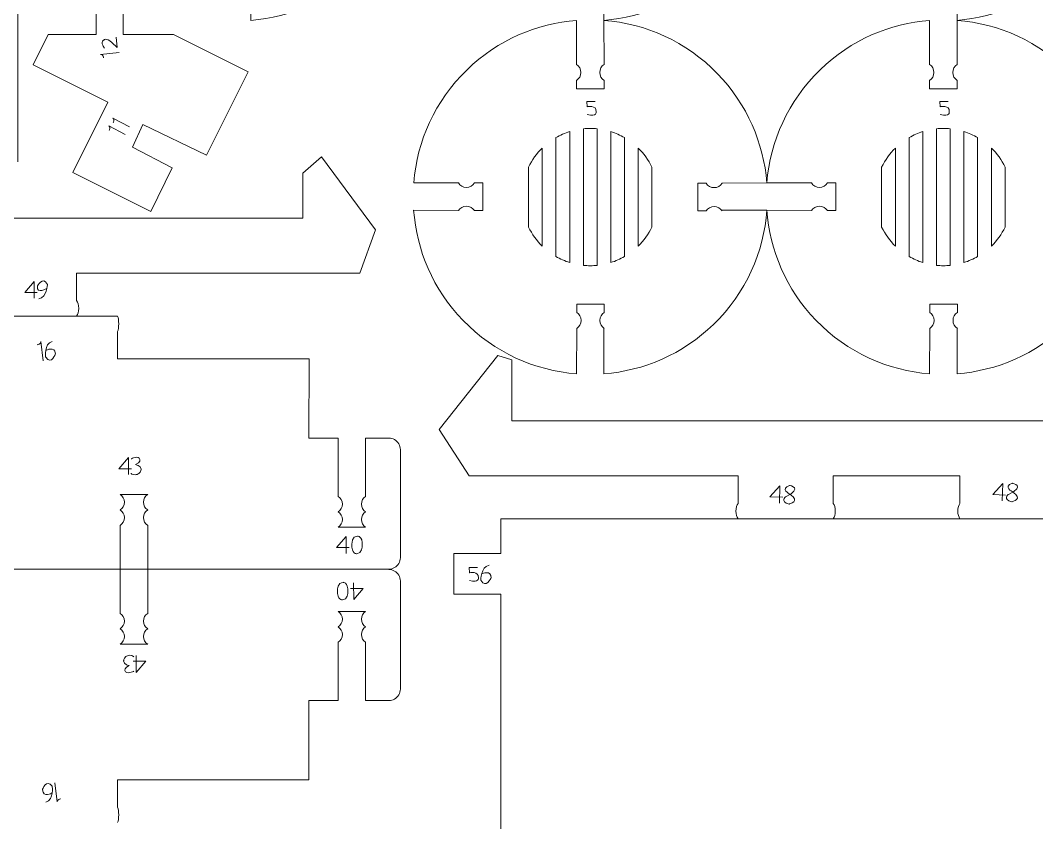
# Model space of a CAD drawing. Header units: centimetres. Extents: x -25 to 25, y -32.5 to 32.5.
# Drawn here: x -5.34 to 5.99, y -1.34 to 7.6 of the extents above; entities that cross this region are included whole.
import ezdxf

# ---------------------------------------------------------------- set-up
doc = ezdxf.new("R2010")
doc.units = ezdxf.units.CM
doc.header["$MEASUREMENT"] = 0
doc.layers.add('Capa 1', color=7, linetype='Continuous')

msp = doc.modelspace()

# ---------------------------------------------------------------- linework, layer by layer
at = {"layer": 'Capa 1', "color": 250, "lineweight": 9}
for points, knots in [([(-2.77207, 8.1127), (-2.77207, 8.1127), (-2.77179, 7.60411), (-2.77179, 7.60411), (-2.77179, 7.60411), (-2.32871, 7.63827), (-1.89451, 7.82133), (-1.55036, 8.15467), (-1.55036, 8.15467), (-1.18811, 8.50552), (-0.98918, 8.96141), (-0.95479, 9.42766), (-0.95479, 9.42766), (-0.95479, 9.42766), (-1.45344, 9.42794), (-1.45344, 9.42794)], [0, 0, 0, 0, 0.2, 0.2, 0.2, 0.2, 0.4, 0.4, 0.4, 0.4, 0.6, 0.6, 0.6, 0.6, 1, 1, 1, 1]), ([(1.16585, 8.1127), (1.16585, 8.1127), (1.16614, 7.60411), (1.16614, 7.60411), (1.16614, 7.60411), (1.60922, 7.63827), (2.04341, 7.82133), (2.38757, 8.15467), (2.38757, 8.15467), (2.74981, 8.50552), (2.94874, 8.96141), (2.98314, 9.42766), (2.98314, 9.42766), (2.98314, 9.42766), (2.48449, 9.42794), (2.48449, 9.42794)], [0, 0, 0, 0, 0.2, 0.2, 0.2, 0.2, 0.4, 0.4, 0.4, 0.4, 0.6, 0.6, 0.6, 0.6, 1, 1, 1, 1]), ([(5.10378, 8.1127), (5.10378, 8.1127), (5.10406, 7.60411), (5.10406, 7.60411), (5.10406, 7.60411), (5.54714, 7.63827), (5.98133, 7.82133), (6.32549, 8.15467), (6.32549, 8.15467), (6.68774, 8.50552), (6.88667, 8.96141), (6.92106, 9.42766), (6.92106, 9.42766), (6.92106, 9.42766), (6.42241, 9.42794), (6.42241, 9.42794)], [0, 0, 0, 0, 0.2, 0.2, 0.2, 0.2, 0.4, 0.4, 0.4, 0.4, 0.6, 0.6, 0.6, 0.6, 1, 1, 1, 1]), ([(-5.37146, 6.02849), (-5.37146, 6.02849), (-5.37146, 9.09841), (-5.37146, 9.09841), (-5.37146, 9.09841), (-5.31207, 9.09841), (-5.15855, 9.09841), (-5.06546, 9.09841)], [0, 0, 0, 0, 0.33333333, 0.33333333, 0.33333333, 0.33333333, 1, 1, 1, 1]), ([(-4.49654, 7.71181), (-4.49654, 7.71181), (-4.49654, 7.44599), (-4.49654, 7.44599), (-4.49654, 7.44599), (-4.49654, 7.44599), (-5.03438, 7.44568), (-5.03438, 7.44568), (-5.03438, 7.44568), (-5.03438, 7.44568), (-5.20207, 7.11), (-5.20207, 7.11), (-5.20207, 7.11), (-5.20207, 7.11), (-4.36847, 6.69358), (-4.36847, 6.69358), (-4.36847, 6.69358), (-4.36847, 6.69358), (-4.75974, 5.91033), (-4.75974, 5.91033), (-4.75974, 5.91033), (-4.75974, 5.91033), (-3.88955, 5.47563), (-3.88955, 5.47563), (-3.88955, 5.47563), (-3.88955, 5.47563), (-3.65027, 5.95916), (-3.65027, 5.95916), (-3.65027, 5.95916), (-3.65027, 5.95916), (-4.09358, 6.19046), (-4.09358, 6.19046)], [0, 0, 0, 0, 0.11111111, 0.11111111, 0.11111111, 0.11111111, 0.22222222, 0.22222222, 0.22222222, 0.22222222, 0.33333333, 0.33333333, 0.33333333, 0.33333333, 0.44444444, 0.44444444, 0.44444444, 0.44444444, 0.55555556, 0.55555556, 0.55555556, 0.55555556, 0.66666667, 0.66666667, 0.66666667, 0.66666667, 0.77777778, 0.77777778, 0.77777778, 0.77777778, 1, 1, 1, 1]), ([(-3.97582, 6.44337), (-3.97582, 6.44337), (-3.26635, 6.10098), (-3.26635, 6.10098), (-3.26635, 6.10098), (-3.26635, 6.10098), (-2.80238, 7.02976), (-2.80238, 7.02976), (-2.80238, 7.02976), (-2.80238, 7.02976), (-3.63598, 7.44618), (-3.63598, 7.44618), (-3.63598, 7.44618), (-3.63598, 7.44618), (-4.19654, 7.44599), (-4.19654, 7.44599), (-4.19654, 7.44599), (-4.19654, 7.44599), (-4.19654, 7.71181), (-4.19654, 7.71181)], [0, 0, 0, 0, 0.16666667, 0.16666667, 0.16666667, 0.16666667, 0.33333333, 0.33333333, 0.33333333, 0.33333333, 0.5, 0.5, 0.5, 0.5, 0.66666667, 0.66666667, 0.66666667, 0.66666667, 1, 1, 1, 1]), ([(0.85959, 7.11202), (0.85959, 7.11202), (0.86014, 7.60421), (0.86014, 7.60421), (0.86014, 7.60421), (0.41709, 7.57006), (-0.01709, 7.38698), (-0.36123, 7.05366), (-0.36123, 7.05366), (-0.71984, 6.70632), (-0.91843, 6.25604), (-0.95571, 5.79467), (-0.95571, 5.79467), (-0.95571, 5.79467), (-0.45733, 5.79161), (-0.45733, 5.79161)], [0, 0, 0, 0, 0.2, 0.2, 0.2, 0.2, 0.4, 0.4, 0.4, 0.4, 0.6, 0.6, 0.6, 0.6, 1, 1, 1, 1]), ([(2.4837, 5.78834), (2.4837, 5.78834), (2.98221, 5.79467), (2.98221, 5.79467), (2.98221, 5.79467), (2.94668, 6.2353), (2.76376, 6.66674), (2.43219, 7.00907), (2.43219, 7.00907), (2.08307, 7.36951), (1.62997, 7.56825), (1.16614, 7.60411), (1.16614, 7.60411), (1.16614, 7.60411), (1.16696, 7.11202), (1.16696, 7.11202)], [0, 0, 0, 0, 0.2, 0.2, 0.2, 0.2, 0.4, 0.4, 0.4, 0.4, 0.6, 0.6, 0.6, 0.6, 1, 1, 1, 1]), ([(4.79751, 7.11202), (4.79751, 7.11202), (4.79806, 7.60422), (4.79806, 7.60422), (4.79806, 7.60422), (4.35501, 7.57007), (3.92083, 7.38699), (3.57669, 7.05367), (3.57669, 7.05367), (3.21808, 6.70633), (3.01949, 6.25604), (2.98221, 5.79467), (2.98221, 5.79467), (2.98221, 5.79467), (3.48059, 5.79161), (3.48059, 5.79161)], [0, 0, 0, 0, 0.2, 0.2, 0.2, 0.2, 0.4, 0.4, 0.4, 0.4, 0.6, 0.6, 0.6, 0.6, 1, 1, 1, 1]), ([(6.42162, 5.78835), (6.42162, 5.78835), (6.92013, 5.79467), (6.92013, 5.79467), (6.92013, 5.79467), (6.8846, 6.2353), (6.70168, 6.66674), (6.37011, 7.00908), (6.37011, 7.00908), (6.02099, 7.36951), (5.56789, 7.56826), (5.10406, 7.60411), (5.10406, 7.60411), (5.10406, 7.60411), (5.10488, 7.11202), (5.10488, 7.11202)], [0, 0, 0, 0, 0.2, 0.2, 0.2, 0.2, 0.4, 0.4, 0.4, 0.4, 0.6, 0.6, 0.6, 0.6, 1, 1, 1, 1]), ([(0.85959, 6.93402), (0.88887, 6.95281), (0.90827, 6.98566), (0.90827, 7.02302), (0.90827, 7.02302), (0.90827, 7.06039), (0.88887, 7.09323), (0.85959, 7.11202)], [0, 0, 0, 0, 0.33333333, 0.33333333, 0.33333333, 0.33333333, 1, 1, 1, 1]), ([(1.16696, 6.93402), (1.13769, 6.95281), (1.11828, 6.98566), (1.11828, 7.02302), (1.11828, 7.02302), (1.11828, 7.06039), (1.13769, 7.09323), (1.16696, 7.11202)], [0, 0, 0, 0, 0.33333333, 0.33333333, 0.33333333, 0.33333333, 1, 1, 1, 1]), ([(4.79751, 6.93403), (4.82679, 6.95282), (4.84619, 6.98566), (4.84619, 7.02303), (4.84619, 7.02303), (4.84619, 7.06039), (4.82679, 7.09324), (4.79751, 7.11203)], [0, 0, 0, 0, 0.33333333, 0.33333333, 0.33333333, 0.33333333, 1, 1, 1, 1]), ([(5.10488, 6.93403), (5.07561, 6.95282), (5.0562, 6.98566), (5.0562, 7.02303), (5.0562, 7.02303), (5.0562, 7.06039), (5.07561, 7.09324), (5.10488, 7.11203)], [0, 0, 0, 0, 0.33333333, 0.33333333, 0.33333333, 0.33333333, 1, 1, 1, 1]), ([(0.85959, 6.93401), (0.85959, 6.93401), (0.85948, 6.84058), (0.85948, 6.84058), (0.85948, 6.84058), (0.85948, 6.84058), (1.16696, 6.84058), (1.16696, 6.84058), (1.16696, 6.84058), (1.16696, 6.84058), (1.16696, 6.93402), (1.16696, 6.93402)], [0, 0, 0, 0, 0.25, 0.25, 0.25, 0.25, 0.5, 0.5, 0.5, 0.5, 1, 1, 1, 1]), ([(4.79751, 6.93402), (4.79751, 6.93402), (4.7974, 6.84058), (4.7974, 6.84058), (4.7974, 6.84058), (4.7974, 6.84058), (5.10488, 6.84058), (5.10488, 6.84058), (5.10488, 6.84058), (5.10488, 6.84058), (5.10488, 6.93403), (5.10488, 6.93403)], [0, 0, 0, 0, 0.25, 0.25, 0.25, 0.25, 0.5, 0.5, 0.5, 0.5, 1, 1, 1, 1]), ([(0.78377, 6.36465), (0.78377, 6.36465), (0.78377, 4.90467), (0.78377, 4.90467), (0.78377, 4.90467), (0.73, 4.92155), (0.67878, 4.94419), (0.63085, 4.97191), (0.63085, 4.97191), (0.63085, 4.97191), (0.63085, 6.29742), (0.63085, 6.29742), (0.63085, 6.29742), (0.67878, 6.32513), (0.73, 6.34777), (0.78377, 6.36465)], [0, 0, 0, 0, 0.2, 0.2, 0.2, 0.2, 0.4, 0.4, 0.4, 0.4, 0.6, 0.6, 0.6, 0.6, 1, 1, 1, 1]), ([(1.08963, 6.39587), (1.08963, 6.39587), (1.08963, 4.87346), (1.08963, 4.87346), (1.08963, 4.87346), (1.06447, 4.87096), (1.03896, 4.86966), (1.01314, 4.86966), (1.01314, 4.86966), (0.98735, 4.86966), (0.96185, 4.87096), (0.9367, 4.87346), (0.9367, 4.87346), (0.9367, 4.87346), (0.9367, 6.39587), (0.9367, 6.39587), (0.9367, 6.39587), (0.96185, 6.39837), (0.98735, 6.39966), (1.01314, 6.39966), (1.01314, 6.39966), (1.03896, 6.39966), (1.06447, 6.39837), (1.08963, 6.39587)], [0, 0, 0, 0, 0.14285714, 0.14285714, 0.14285714, 0.14285714, 0.28571429, 0.28571429, 0.28571429, 0.28571429, 0.42857143, 0.42857143, 0.42857143, 0.42857143, 0.57142857, 0.57142857, 0.57142857, 0.57142857, 0.71428571, 0.71428571, 0.71428571, 0.71428571, 1, 1, 1, 1]), ([(1.39549, 6.29739), (1.39549, 6.29739), (1.39549, 4.97194), (1.39549, 4.97194), (1.39549, 4.97194), (1.34755, 4.94422), (1.29633, 4.92157), (1.24256, 4.90468), (1.24256, 4.90468), (1.24256, 4.90468), (1.24256, 6.36464), (1.24256, 6.36464), (1.24256, 6.36464), (1.29633, 6.34775), (1.34755, 6.3251), (1.39549, 6.29739)], [0, 0, 0, 0, 0.2, 0.2, 0.2, 0.2, 0.4, 0.4, 0.4, 0.4, 0.6, 0.6, 0.6, 0.6, 1, 1, 1, 1]), ([(4.72169, 6.36466), (4.72169, 6.36466), (4.72169, 4.90467), (4.72169, 4.90467), (4.72169, 4.90467), (4.66792, 4.92155), (4.6167, 4.9442), (4.56877, 4.97191), (4.56877, 4.97191), (4.56877, 4.97191), (4.56877, 6.29742), (4.56877, 6.29742), (4.56877, 6.29742), (4.6167, 6.32514), (4.66792, 6.34778), (4.72169, 6.36466)], [0, 0, 0, 0, 0.2, 0.2, 0.2, 0.2, 0.4, 0.4, 0.4, 0.4, 0.6, 0.6, 0.6, 0.6, 1, 1, 1, 1]), ([(5.02755, 6.39587), (5.02755, 6.39587), (5.02755, 4.87346), (5.02755, 4.87346), (5.02755, 4.87346), (5.00239, 4.87096), (4.97688, 4.86967), (4.95106, 4.86967), (4.95106, 4.86967), (4.92527, 4.86967), (4.89977, 4.87096), (4.87462, 4.87346), (4.87462, 4.87346), (4.87462, 4.87346), (4.87462, 6.39587), (4.87462, 6.39587), (4.87462, 6.39587), (4.89977, 6.39837), (4.92527, 6.39967), (4.95106, 6.39967), (4.95106, 6.39967), (4.97688, 6.39967), (5.00239, 6.39837), (5.02755, 6.39587)], [0, 0, 0, 0, 0.14285714, 0.14285714, 0.14285714, 0.14285714, 0.28571429, 0.28571429, 0.28571429, 0.28571429, 0.42857143, 0.42857143, 0.42857143, 0.42857143, 0.57142857, 0.57142857, 0.57142857, 0.57142857, 0.71428571, 0.71428571, 0.71428571, 0.71428571, 1, 1, 1, 1]), ([(5.33341, 6.29739), (5.33341, 6.29739), (5.33341, 4.97194), (5.33341, 4.97194), (5.33341, 4.97194), (5.28547, 4.94423), (5.23425, 4.92157), (5.18048, 4.90468), (5.18048, 4.90468), (5.18048, 4.90468), (5.18048, 6.36465), (5.18048, 6.36465), (5.18048, 6.36465), (5.23425, 6.34776), (5.28547, 6.3251), (5.33341, 6.29739)], [0, 0, 0, 0, 0.2, 0.2, 0.2, 0.2, 0.4, 0.4, 0.4, 0.4, 0.6, 0.6, 0.6, 0.6, 1, 1, 1, 1]), ([(-8.25143, 4.48055), (-8.25143, 4.48055), (-8.25143, 4.78655), (-8.25143, 4.78655), (-8.25143, 4.78655), (-8.25143, 4.78655), (-11.2485, 4.78655), (-11.2485, 4.78655), (-11.2485, 4.78655), (-11.2485, 4.78655), (-11.58357, 5.30462), (-11.58357, 5.30462), (-11.58357, 5.30462), (-11.58357, 5.30462), (-10.93129, 6.12809), (-10.93129, 6.12809), (-10.93129, 6.12809), (-10.93129, 6.12809), (-10.7739, 6.08043), (-10.7739, 6.08043), (-10.7739, 6.08043), (-10.7739, 6.08043), (-10.7739, 5.39855), (-10.7739, 5.39855), (-10.7739, 5.39855), (-10.7739, 5.39855), (-2.19343, 5.39855), (-2.19343, 5.39855), (-2.19343, 5.39855), (-2.19343, 5.39855), (-2.19343, 5.9), (-2.19343, 5.9), (-2.19343, 5.9), (-2.19343, 5.9), (-1.98479, 6.08207), (-1.98479, 6.08207), (-1.98479, 6.08207), (-1.98479, 6.08207), (-1.38335, 5.2689), (-1.38335, 5.2689), (-1.38335, 5.2689), (-1.38335, 5.2689), (-1.55692, 4.78655), (-1.55692, 4.78655), (-1.55692, 4.78655), (-1.55692, 4.78655), (-4.7159, 4.78655), (-4.7159, 4.78655), (-4.7159, 4.78655), (-4.7159, 4.78655), (-4.7159, 4.48055), (-4.7159, 4.48055)], [0, 0, 0, 0, 0.07142857, 0.07142857, 0.07142857, 0.07142857, 0.14285714, 0.14285714, 0.14285714, 0.14285714, 0.21428571, 0.21428571, 0.21428571, 0.21428571, 0.28571429, 0.28571429, 0.28571429, 0.28571429, 0.35714286, 0.35714286, 0.35714286, 0.35714286, 0.42857143, 0.42857143, 0.42857143, 0.42857143, 0.5, 0.5, 0.5, 0.5, 0.57142857, 0.57142857, 0.57142857, 0.57142857, 0.64285714, 0.64285714, 0.64285714, 0.64285714, 0.71428571, 0.71428571, 0.71428571, 0.71428571, 0.78571429, 0.78571429, 0.78571429, 0.78571429, 0.85714286, 0.85714286, 0.85714286, 0.85714286, 1, 1, 1, 1]), ([(0.47792, 6.18118), (0.47792, 6.18118), (0.47792, 5.08815), (0.47792, 5.08815), (0.47792, 5.08815), (0.41556, 5.14921), (0.36363, 5.22085), (0.32499, 5.30016), (0.32499, 5.30016), (0.32499, 5.30016), (0.32499, 5.96916), (0.32499, 5.96916), (0.32499, 5.96916), (0.36363, 6.04848), (0.41556, 6.12011), (0.47792, 6.18118)], [0, 0, 0, 0, 0.2, 0.2, 0.2, 0.2, 0.4, 0.4, 0.4, 0.4, 0.6, 0.6, 0.6, 0.6, 1, 1, 1, 1]), ([(1.70135, 5.96906), (1.70135, 5.96906), (1.70135, 5.30026), (1.70135, 5.30026), (1.70135, 5.30026), (1.66272, 5.22092), (1.61076, 5.14928), (1.54842, 5.0882), (1.54842, 5.0882), (1.54842, 5.0882), (1.54842, 6.18113), (1.54842, 6.18113), (1.54842, 6.18113), (1.61076, 6.12004), (1.66272, 6.0484), (1.70135, 5.96906)], [0, 0, 0, 0, 0.2, 0.2, 0.2, 0.2, 0.4, 0.4, 0.4, 0.4, 0.6, 0.6, 0.6, 0.6, 1, 1, 1, 1]), ([(4.41584, 6.18118), (4.41584, 6.18118), (4.41584, 5.08815), (4.41584, 5.08815), (4.41584, 5.08815), (4.35348, 5.14922), (4.30155, 5.22085), (4.26291, 5.30017), (4.26291, 5.30017), (4.26291, 5.30017), (4.26291, 5.96917), (4.26291, 5.96917), (4.26291, 5.96917), (4.30155, 6.04848), (4.35348, 6.12012), (4.41584, 6.18118)], [0, 0, 0, 0, 0.2, 0.2, 0.2, 0.2, 0.4, 0.4, 0.4, 0.4, 0.6, 0.6, 0.6, 0.6, 1, 1, 1, 1]), ([(5.63927, 5.96906), (5.63927, 5.96906), (5.63927, 5.30027), (5.63927, 5.30027), (5.63927, 5.30027), (5.60064, 5.22092), (5.54868, 5.14929), (5.48634, 5.0882), (5.48634, 5.0882), (5.48634, 5.0882), (5.48634, 6.18113), (5.48634, 6.18113), (5.48634, 6.18113), (5.54868, 6.12004), (5.60064, 6.04841), (5.63927, 5.96906)], [0, 0, 0, 0, 0.2, 0.2, 0.2, 0.2, 0.4, 0.4, 0.4, 0.4, 0.6, 0.6, 0.6, 0.6, 1, 1, 1, 1]), ([(-0.27934, 5.79161), (-0.29812, 5.76234), (-0.33097, 5.74294), (-0.36833, 5.74294), (-0.36833, 5.74294), (-0.4057, 5.74294), (-0.43854, 5.76234), (-0.45733, 5.79161)], [0, 0, 0, 0, 0.33333333, 0.33333333, 0.33333333, 0.33333333, 1, 1, 1, 1]), ([(-0.27934, 5.7916), (-0.27934, 5.7916), (-0.1859, 5.79172), (-0.1859, 5.79172), (-0.1859, 5.79172), (-0.1859, 5.79172), (-0.1859, 5.48424), (-0.1859, 5.48424), (-0.1859, 5.48424), (-0.1859, 5.48424), (-0.27935, 5.48424), (-0.27935, 5.48424)], [0, 0, 0, 0, 0.25, 0.25, 0.25, 0.25, 0.5, 0.5, 0.5, 0.5, 1, 1, 1, 1]), ([(2.3057, 5.78834), (2.3057, 5.78834), (2.21226, 5.78846), (2.21226, 5.78846), (2.21226, 5.78846), (2.21226, 5.78846), (2.21226, 5.48098), (2.21226, 5.48098), (2.21226, 5.48098), (2.21226, 5.48098), (2.30571, 5.48098), (2.30571, 5.48098)], [0, 0, 0, 0, 0.25, 0.25, 0.25, 0.25, 0.5, 0.5, 0.5, 0.5, 1, 1, 1, 1]), ([(2.48369, 5.78834), (2.4649, 5.75907), (2.43206, 5.73967), (2.39469, 5.73967), (2.39469, 5.73967), (2.35733, 5.73967), (2.32448, 5.75907), (2.30569, 5.78834)], [0, 0, 0, 0, 0.33333333, 0.33333333, 0.33333333, 0.33333333, 1, 1, 1, 1]), ([(3.65858, 5.79161), (3.6398, 5.76234), (3.60695, 5.74294), (3.56959, 5.74294), (3.56959, 5.74294), (3.53222, 5.74294), (3.49938, 5.76234), (3.48059, 5.79161)], [0, 0, 0, 0, 0.33333333, 0.33333333, 0.33333333, 0.33333333, 1, 1, 1, 1]), ([(3.65858, 5.79161), (3.65858, 5.79161), (3.75202, 5.79173), (3.75202, 5.79173), (3.75202, 5.79173), (3.75202, 5.79173), (3.75202, 5.48425), (3.75202, 5.48425), (3.75202, 5.48425), (3.75202, 5.48425), (3.65857, 5.48425), (3.65857, 5.48425)], [0, 0, 0, 0, 0.25, 0.25, 0.25, 0.25, 0.5, 0.5, 0.5, 0.5, 1, 1, 1, 1]), ([(-0.45733, 5.48424), (-0.45733, 5.48424), (-0.95684, 5.48866), (-0.95684, 5.48866), (-0.95684, 5.48866), (-0.92405, 5.04317), (-0.7409, 4.60622), (-0.40582, 4.26026), (-0.40582, 4.26026), (-0.05673, 3.89986), (0.39635, 3.7011), (0.86014, 3.66525), (0.86014, 3.66525), (0.86014, 3.66525), (0.86218, 4.17123), (0.86218, 4.17123)], [0, 0, 0, 0, 0.2, 0.2, 0.2, 0.2, 0.4, 0.4, 0.4, 0.4, 0.6, 0.6, 0.6, 0.6, 1, 1, 1, 1]), ([(-0.27934, 5.48425), (-0.29812, 5.51352), (-0.33097, 5.53292), (-0.36833, 5.53292), (-0.36833, 5.53292), (-0.4057, 5.53292), (-0.43854, 5.51352), (-0.45733, 5.48425)], [0, 0, 0, 0, 0.33333333, 0.33333333, 0.33333333, 0.33333333, 1, 1, 1, 1]), ([(1.16587, 4.17369), (1.16587, 4.17369), (1.16615, 3.66511), (1.16615, 3.66511), (1.16615, 3.66511), (1.60923, 3.69927), (2.04342, 3.88233), (2.38758, 4.21567), (2.38758, 4.21567), (2.74982, 4.56652), (2.94875, 5.02241), (2.98315, 5.48866), (2.98315, 5.48866), (2.98315, 5.48866), (2.4845, 5.48894), (2.4845, 5.48894)], [0, 0, 0, 0, 0.2, 0.2, 0.2, 0.2, 0.4, 0.4, 0.4, 0.4, 0.6, 0.6, 0.6, 0.6, 1, 1, 1, 1]), ([(2.48369, 5.48098), (2.4649, 5.51025), (2.43206, 5.52966), (2.39469, 5.52966), (2.39469, 5.52966), (2.35733, 5.52966), (2.32448, 5.51025), (2.30569, 5.48098)], [0, 0, 0, 0, 0.33333333, 0.33333333, 0.33333333, 0.33333333, 1, 1, 1, 1]), ([(3.48059, 5.48425), (3.48059, 5.48425), (2.98108, 5.48866), (2.98108, 5.48866), (2.98108, 5.48866), (3.01387, 5.04318), (3.19702, 4.60622), (3.5321, 4.26027), (3.5321, 4.26027), (3.88119, 3.89986), (4.33427, 3.7011), (4.79806, 3.66525), (4.79806, 3.66525), (4.79806, 3.66525), (4.8001, 4.17123), (4.8001, 4.17123)], [0, 0, 0, 0, 0.2, 0.2, 0.2, 0.2, 0.4, 0.4, 0.4, 0.4, 0.6, 0.6, 0.6, 0.6, 1, 1, 1, 1]), ([(3.65858, 5.48425), (3.6398, 5.51352), (3.60695, 5.53292), (3.56959, 5.53292), (3.56959, 5.53292), (3.53222, 5.53292), (3.49938, 5.51352), (3.48059, 5.48425)], [0, 0, 0, 0, 0.33333333, 0.33333333, 0.33333333, 0.33333333, 1, 1, 1, 1]), ([(5.10379, 4.1737), (5.10379, 4.1737), (5.10407, 3.66512), (5.10407, 3.66512), (5.10407, 3.66512), (5.54715, 3.69928), (5.98134, 3.88234), (6.3255, 4.21567), (6.3255, 4.21567), (6.68774, 4.56652), (6.88667, 5.02241), (6.92107, 5.48866), (6.92107, 5.48866), (6.92107, 5.48866), (6.42242, 5.48895), (6.42242, 5.48895)], [0, 0, 0, 0, 0.2, 0.2, 0.2, 0.2, 0.4, 0.4, 0.4, 0.4, 0.6, 0.6, 0.6, 0.6, 1, 1, 1, 1]), ([(-4.7159, 4.30874), (-4.70177, 4.32688), (-4.69241, 4.35858), (-4.69241, 4.39465), (-4.69241, 4.39465), (-4.69241, 4.43071), (-4.70177, 4.46241), (-4.7159, 4.48055)], [0, 0, 0, 0, 0.33333333, 0.33333333, 0.33333333, 0.33333333, 1, 1, 1, 1]), ([(0.86219, 4.34924), (0.86219, 4.34924), (0.86207, 4.44268), (0.86207, 4.44268), (0.86207, 4.44268), (0.86207, 4.44268), (1.16955, 4.44268), (1.16955, 4.44268), (1.16955, 4.44268), (1.16955, 4.44268), (1.16955, 4.34923), (1.16955, 4.34923)], [0, 0, 0, 0, 0.25, 0.25, 0.25, 0.25, 0.5, 0.5, 0.5, 0.5, 1, 1, 1, 1]), ([(4.80011, 4.34925), (4.80011, 4.34925), (4.79999, 4.44268), (4.79999, 4.44268), (4.79999, 4.44268), (4.79999, 4.44268), (5.10747, 4.44268), (5.10747, 4.44268), (5.10747, 4.44268), (5.10747, 4.44268), (5.10747, 4.34924), (5.10747, 4.34924)], [0, 0, 0, 0, 0.25, 0.25, 0.25, 0.25, 0.5, 0.5, 0.5, 0.5, 1, 1, 1, 1]), ([(-4.2582, 4.30874), (-4.25113, 4.2906), (-4.24645, 4.2589), (-4.24645, 4.22283), (-4.24645, 4.22283), (-4.24645, 4.18677), (-4.25113, 4.15507), (-4.2582, 4.13693)], [0, 0, 0, 0, 0.33333333, 0.33333333, 0.33333333, 0.33333333, 1, 1, 1, 1]), ([(0.86219, 4.17123), (0.89146, 4.19002), (0.91086, 4.22286), (0.91086, 4.26023), (0.91086, 4.26023), (0.91086, 4.2976), (0.89146, 4.33044), (0.86219, 4.34923)], [0, 0, 0, 0, 0.33333333, 0.33333333, 0.33333333, 0.33333333, 1, 1, 1, 1]), ([(1.16955, 4.17123), (1.14028, 4.19002), (1.12087, 4.22286), (1.12087, 4.26023), (1.12087, 4.26023), (1.12087, 4.2976), (1.14028, 4.33044), (1.16955, 4.34923)], [0, 0, 0, 0, 0.33333333, 0.33333333, 0.33333333, 0.33333333, 1, 1, 1, 1]), ([(4.80011, 4.17124), (4.82938, 4.19003), (4.84878, 4.22287), (4.84878, 4.26023), (4.84878, 4.26023), (4.84878, 4.2976), (4.82938, 4.33044), (4.80011, 4.34923)], [0, 0, 0, 0, 0.33333333, 0.33333333, 0.33333333, 0.33333333, 1, 1, 1, 1]), ([(5.10747, 4.17124), (5.0782, 4.19003), (5.05879, 4.22287), (5.05879, 4.26023), (5.05879, 4.26023), (5.05879, 4.2976), (5.0782, 4.33044), (5.10747, 4.34923)], [0, 0, 0, 0, 0.33333333, 0.33333333, 0.33333333, 0.33333333, 1, 1, 1, 1]), ([(-2.12394, 3.83093), (-2.12394, 3.83093), (-4.2582, 3.83093), (-4.2582, 3.83093), (-4.2582, 3.83093), (-4.2582, 3.83093), (-4.2582, 4.13693), (-4.2582, 4.13693)], [0, 0, 0, 0, 0.33333333, 0.33333333, 0.33333333, 0.33333333, 1, 1, 1, 1]), ([(2.66116, 2.22132), (2.66116, 2.22132), (2.66116, 2.52732), (2.66116, 2.52732), (2.66116, 2.52732), (2.66116, 2.52732), (-0.33591, 2.52732), (-0.33591, 2.52732), (-0.33591, 2.52732), (-0.33591, 2.52732), (-0.67098, 3.04539), (-0.67098, 3.04539), (-0.67098, 3.04539), (-0.67098, 3.04539), (-0.0187, 3.86886), (-0.0187, 3.86886), (-0.0187, 3.86886), (-0.0187, 3.86886), (0.13869, 3.8212), (0.13869, 3.8212), (0.13869, 3.8212), (0.13869, 3.8212), (0.13869, 3.13932), (0.13869, 3.13932), (0.13869, 3.13932), (0.13869, 3.13932), (8.71916, 3.13932), (8.71916, 3.13932), (8.71916, 3.13932), (8.71916, 3.13932), (8.71916, 3.64077), (8.71916, 3.64077), (8.71916, 3.64077), (8.71916, 3.64077), (8.9278, 3.82284), (8.9278, 3.82284), (8.9278, 3.82284), (8.9278, 3.82284), (9.52924, 3.00967), (9.52924, 3.00967), (9.52924, 3.00967), (9.52924, 3.00967), (9.35567, 2.52732), (9.35567, 2.52732), (9.35567, 2.52732), (9.35567, 2.52732), (6.19669, 2.52732), (6.19669, 2.52732), (6.19669, 2.52732), (6.19669, 2.52732), (6.19669, 2.22132), (6.19669, 2.22132)], [0, 0, 0, 0, 0.07142857, 0.07142857, 0.07142857, 0.07142857, 0.14285714, 0.14285714, 0.14285714, 0.14285714, 0.21428571, 0.21428571, 0.21428571, 0.21428571, 0.28571429, 0.28571429, 0.28571429, 0.28571429, 0.35714286, 0.35714286, 0.35714286, 0.35714286, 0.42857143, 0.42857143, 0.42857143, 0.42857143, 0.5, 0.5, 0.5, 0.5, 0.57142857, 0.57142857, 0.57142857, 0.57142857, 0.64285714, 0.64285714, 0.64285714, 0.64285714, 0.71428571, 0.71428571, 0.71428571, 0.71428571, 0.78571429, 0.78571429, 0.78571429, 0.78571429, 0.85714286, 0.85714286, 0.85714286, 0.85714286, 1, 1, 1, 1]), ([(-1.79856, 2.2989), (-1.79856, 2.2989), (-1.79856, 2.94821), (-1.79856, 2.94821), (-1.79856, 2.94821), (-1.79856, 2.94821), (-2.1259, 2.94816), (-2.1259, 2.94816), (-2.1259, 2.94816), (-2.1259, 2.94816), (-2.12394, 3.83093), (-2.12394, 3.83093)], [0, 0, 0, 0, 0.25, 0.25, 0.25, 0.25, 0.5, 0.5, 0.5, 0.5, 1, 1, 1, 1]), ([(-1.23273, 1.48746), (-1.23273, 1.48746), (-1.21609, 1.48856), (-1.21609, 1.48856), (-1.21609, 1.48856), (-1.21609, 1.48856), (-1.19971, 1.49182), (-1.19971, 1.49182), (-1.19971, 1.49182), (-1.19971, 1.49182), (-1.18392, 1.49719), (-1.18392, 1.49719), (-1.18392, 1.49719), (-1.18392, 1.49719), (-1.16893, 1.50455), (-1.16893, 1.50455), (-1.16893, 1.50455), (-1.16893, 1.50455), (-1.15507, 1.51384), (-1.15507, 1.51384), (-1.15507, 1.51384), (-1.15507, 1.51384), (-1.14252, 1.52483), (-1.14252, 1.52483), (-1.14252, 1.52483), (-1.14252, 1.52483), (-1.13152, 1.53738), (-1.13152, 1.53738), (-1.13152, 1.53738), (-1.13152, 1.53738), (-1.12225, 1.55126), (-1.12225, 1.55126), (-1.12225, 1.55126), (-1.12225, 1.55126), (-1.11486, 1.56622), (-1.11486, 1.56622), (-1.11486, 1.56622), (-1.11486, 1.56622), (-1.1095, 1.58202), (-1.1095, 1.58202), (-1.1095, 1.58202), (-1.1095, 1.58202), (-1.10625, 1.59838), (-1.10625, 1.59838), (-1.10625, 1.59838), (-1.10625, 1.59838), (-1.10516, 1.61504), (-1.10516, 1.61504), (-1.10516, 1.61504), (-1.10516, 1.61504), (-1.10525, 2.82066), (-1.10525, 2.82066), (-1.10525, 2.82066), (-1.10525, 2.82066), (-1.10634, 2.83731), (-1.10634, 2.83731), (-1.10634, 2.83731), (-1.10634, 2.83731), (-1.1096, 2.85367), (-1.1096, 2.85367), (-1.1096, 2.85367), (-1.1096, 2.85367), (-1.11497, 2.86949), (-1.11497, 2.86949), (-1.11497, 2.86949), (-1.11497, 2.86949), (-1.12236, 2.88444), (-1.12236, 2.88444), (-1.12236, 2.88444), (-1.12236, 2.88444), (-1.13163, 2.89832), (-1.13163, 2.89832), (-1.13163, 2.89832), (-1.13163, 2.89832), (-1.14264, 2.91087), (-1.14264, 2.91087), (-1.14264, 2.91087), (-1.14264, 2.91087), (-1.15518, 2.92188), (-1.15518, 2.92188), (-1.15518, 2.92188), (-1.15518, 2.92188), (-1.16904, 2.93115), (-1.16904, 2.93115), (-1.16904, 2.93115), (-1.16904, 2.93115), (-1.18403, 2.93852), (-1.18403, 2.93852), (-1.18403, 2.93852), (-1.18403, 2.93852), (-1.1998, 2.9439), (-1.1998, 2.9439), (-1.1998, 2.9439), (-1.1998, 2.9439), (-1.2162, 2.94714), (-1.2162, 2.94714), (-1.2162, 2.94714), (-1.2162, 2.94714), (-1.23284, 2.94823), (-1.23284, 2.94823), (-1.23284, 2.94823), (-1.23284, 2.94823), (-1.49261, 2.94821), (-1.49261, 2.94821), (-1.49261, 2.94821), (-1.49261, 2.94821), (-1.49255, 2.29874), (-1.49255, 2.29874)], [0, 0, 0, 0, 0.03571429, 0.03571429, 0.03571429, 0.03571429, 0.07142857, 0.07142857, 0.07142857, 0.07142857, 0.10714286, 0.10714286, 0.10714286, 0.10714286, 0.14285714, 0.14285714, 0.14285714, 0.14285714, 0.17857143, 0.17857143, 0.17857143, 0.17857143, 0.21428571, 0.21428571, 0.21428571, 0.21428571, 0.25, 0.25, 0.25, 0.25, 0.28571429, 0.28571429, 0.28571429, 0.28571429, 0.32142857, 0.32142857, 0.32142857, 0.32142857, 0.35714286, 0.35714286, 0.35714286, 0.35714286, 0.39285714, 0.39285714, 0.39285714, 0.39285714, 0.42857143, 0.42857143, 0.42857143, 0.42857143, 0.46428571, 0.46428571, 0.46428571, 0.46428571, 0.5, 0.5, 0.5, 0.5, 0.53571429, 0.53571429, 0.53571429, 0.53571429, 0.57142857, 0.57142857, 0.57142857, 0.57142857, 0.60714286, 0.60714286, 0.60714286, 0.60714286, 0.64285714, 0.64285714, 0.64285714, 0.64285714, 0.67857143, 0.67857143, 0.67857143, 0.67857143, 0.71428571, 0.71428571, 0.71428571, 0.71428571, 0.75, 0.75, 0.75, 0.75, 0.78571429, 0.78571429, 0.78571429, 0.78571429, 0.82142857, 0.82142857, 0.82142857, 0.82142857, 0.85714286, 0.85714286, 0.85714286, 0.85714286, 0.89285714, 0.89285714, 0.89285714, 0.89285714, 0.92857143, 0.92857143, 0.92857143, 0.92857143, 1, 1, 1, 1]), ([(5.13519, 2.22132), (5.13519, 2.22132), (5.13519, 2.52732), (5.13519, 2.52732), (5.13519, 2.52732), (5.13519, 2.52732), (3.72266, 2.52732), (3.72266, 2.52732), (3.72266, 2.52732), (3.72266, 2.52732), (3.72266, 2.22132), (3.72266, 2.22132)], [0, 0, 0, 0, 0.25, 0.25, 0.25, 0.25, 0.5, 0.5, 0.5, 0.5, 1, 1, 1, 1]), ([(-4.22912, 2.14793), (-4.20086, 2.16607), (-4.18213, 2.19777), (-4.18213, 2.23383), (-4.18213, 2.23383), (-4.18213, 2.2699), (-4.20086, 2.3016), (-4.22912, 2.31974)], [0, 0, 0, 0, 0.33333333, 0.33333333, 0.33333333, 0.33333333, 1, 1, 1, 1]), ([(-3.9231, 2.14777), (-3.95136, 2.1659), (-3.97009, 2.1976), (-3.97009, 2.23367), (-3.97009, 2.23367), (-3.97009, 2.26974), (-3.95136, 2.30144), (-3.9231, 2.31958)], [0, 0, 0, 0, 0.33333333, 0.33333333, 0.33333333, 0.33333333, 1, 1, 1, 1]), ([(-1.79856, 2.12709), (-1.7703, 2.14523), (-1.75158, 2.17693), (-1.75158, 2.213), (-1.75158, 2.213), (-1.75158, 2.24906), (-1.7703, 2.28076), (-1.79856, 2.2989)], [0, 0, 0, 0, 0.33333333, 0.33333333, 0.33333333, 0.33333333, 1, 1, 1, 1]), ([(-1.49255, 2.12693), (-1.5208, 2.14506), (-1.53953, 2.17677), (-1.53953, 2.21283), (-1.53953, 2.21283), (-1.53953, 2.2489), (-1.5208, 2.2806), (-1.49255, 2.29874)], [0, 0, 0, 0, 0.33333333, 0.33333333, 0.33333333, 0.33333333, 1, 1, 1, 1]), ([(2.66116, 2.04951), (2.64703, 2.06765), (2.63767, 2.09935), (2.63767, 2.13542), (2.63767, 2.13542), (2.63767, 2.17148), (2.64703, 2.20318), (2.66116, 2.22132)], [0, 0, 0, 0, 0.33333333, 0.33333333, 0.33333333, 0.33333333, 1, 1, 1, 1]), ([(3.72266, 2.04951), (3.73679, 2.06765), (3.74615, 2.09935), (3.74615, 2.13542), (3.74615, 2.13542), (3.74615, 2.17148), (3.73679, 2.20318), (3.72266, 2.22132)], [0, 0, 0, 0, 0.33333333, 0.33333333, 0.33333333, 0.33333333, 1, 1, 1, 1]), ([(5.13519, 2.04951), (5.12106, 2.06765), (5.1117, 2.09935), (5.1117, 2.13542), (5.1117, 2.13542), (5.1117, 2.17148), (5.12106, 2.20318), (5.13519, 2.22132)], [0, 0, 0, 0, 0.33333333, 0.33333333, 0.33333333, 0.33333333, 1, 1, 1, 1]), ([(-4.22912, 1.97612), (-4.20086, 1.99426), (-4.18213, 2.02596), (-4.18213, 2.06203), (-4.18213, 2.06203), (-4.18213, 2.09809), (-4.20086, 2.12979), (-4.22912, 2.14793)], [0, 0, 0, 0, 0.33333333, 0.33333333, 0.33333333, 0.33333333, 1, 1, 1, 1]), ([(-3.9231, 1.97596), (-3.95136, 1.99409), (-3.97009, 2.0258), (-3.97009, 2.06186), (-3.97009, 2.06186), (-3.97009, 2.09793), (-3.95136, 2.12963), (-3.9231, 2.14777)], [0, 0, 0, 0, 0.33333333, 0.33333333, 0.33333333, 0.33333333, 1, 1, 1, 1]), ([(-1.79856, 1.95528), (-1.7703, 1.97342), (-1.75158, 2.00512), (-1.75158, 2.04119), (-1.75158, 2.04119), (-1.75158, 2.07725), (-1.7703, 2.10896), (-1.79856, 2.12709)], [0, 0, 0, 0, 0.33333333, 0.33333333, 0.33333333, 0.33333333, 1, 1, 1, 1]), ([(-1.49255, 1.95512), (-1.5208, 1.97326), (-1.53953, 2.00496), (-1.53953, 2.04102), (-1.53953, 2.04102), (-1.53953, 2.07709), (-1.5208, 2.10879), (-1.49255, 2.12693)], [0, 0, 0, 0, 0.33333333, 0.33333333, 0.33333333, 0.33333333, 1, 1, 1, 1]), ([(0.01395, 2.0495), (0.01395, 2.0495), (0.01395, 1.66316), (0.01395, 1.66316), (0.01395, 1.66316), (0.01395, 1.66316), (-0.51025, 1.66316), (-0.51025, 1.66316), (-0.51025, 1.66316), (-0.51025, 1.66316), (-0.51025, 1.20767), (-0.51025, 1.20767), (-0.51025, 1.20767), (-0.51025, 1.20767), (0.01395, 1.20767), (0.01395, 1.20767), (0.01395, 1.20767), (0.01395, 1.20767), (0.01395, -4.61881), (0.01395, -4.61881)], [0, 0, 0, 0, 0.16666667, 0.16666667, 0.16666667, 0.16666667, 0.33333333, 0.33333333, 0.33333333, 0.33333333, 0.5, 0.5, 0.5, 0.5, 0.66666667, 0.66666667, 0.66666667, 0.66666667, 1, 1, 1, 1]), ([(-1.23274, 1.48406), (-1.23274, 1.48406), (-1.2161, 1.48296), (-1.2161, 1.48296), (-1.2161, 1.48296), (-1.2161, 1.48296), (-1.19972, 1.4797), (-1.19972, 1.4797), (-1.19972, 1.4797), (-1.19972, 1.4797), (-1.18393, 1.47433), (-1.18393, 1.47433), (-1.18393, 1.47433), (-1.18393, 1.47433), (-1.16894, 1.46697), (-1.16894, 1.46697), (-1.16894, 1.46697), (-1.16894, 1.46697), (-1.15508, 1.45768), (-1.15508, 1.45768), (-1.15508, 1.45768), (-1.15508, 1.45768), (-1.14253, 1.44669), (-1.14253, 1.44669), (-1.14253, 1.44669), (-1.14253, 1.44669), (-1.13153, 1.43414), (-1.13153, 1.43414), (-1.13153, 1.43414), (-1.13153, 1.43414), (-1.12226, 1.42026), (-1.12226, 1.42026), (-1.12226, 1.42026), (-1.12226, 1.42026), (-1.11487, 1.4053), (-1.11487, 1.4053), (-1.11487, 1.4053), (-1.11487, 1.4053), (-1.10951, 1.3895), (-1.10951, 1.3895), (-1.10951, 1.3895), (-1.10951, 1.3895), (-1.10626, 1.37314), (-1.10626, 1.37314), (-1.10626, 1.37314), (-1.10626, 1.37314), (-1.10517, 1.35648), (-1.10517, 1.35648), (-1.10517, 1.35648), (-1.10517, 1.35648), (-1.10526, 0.15086), (-1.10526, 0.15086), (-1.10526, 0.15086), (-1.10526, 0.15086), (-1.10635, 0.13421), (-1.10635, 0.13421), (-1.10635, 0.13421), (-1.10635, 0.13421), (-1.10961, 0.11785), (-1.10961, 0.11785), (-1.10961, 0.11785), (-1.10961, 0.11785), (-1.11498, 0.10203), (-1.11498, 0.10203), (-1.11498, 0.10203), (-1.11498, 0.10203), (-1.12237, 0.08708), (-1.12237, 0.08708), (-1.12237, 0.08708), (-1.12237, 0.08708), (-1.13164, 0.0732), (-1.13164, 0.0732), (-1.13164, 0.0732), (-1.13164, 0.0732), (-1.14265, 0.06065), (-1.14265, 0.06065), (-1.14265, 0.06065), (-1.14265, 0.06065), (-1.15519, 0.04964), (-1.15519, 0.04964), (-1.15519, 0.04964), (-1.15519, 0.04964), (-1.16905, 0.04037), (-1.16905, 0.04037), (-1.16905, 0.04037), (-1.16905, 0.04037), (-1.18404, 0.033), (-1.18404, 0.033), (-1.18404, 0.033), (-1.18404, 0.033), (-1.19981, 0.02762), (-1.19981, 0.02762), (-1.19981, 0.02762), (-1.19981, 0.02762), (-1.21621, 0.02438), (-1.21621, 0.02438), (-1.21621, 0.02438), (-1.21621, 0.02438), (-1.23285, 0.02329), (-1.23285, 0.02329), (-1.23285, 0.02329), (-1.23285, 0.02329), (-1.49262, 0.02331), (-1.49262, 0.02331), (-1.49262, 0.02331), (-1.49262, 0.02331), (-1.49256, 0.67278), (-1.49256, 0.67278)], [0, 0, 0, 0, 0.03571429, 0.03571429, 0.03571429, 0.03571429, 0.07142857, 0.07142857, 0.07142857, 0.07142857, 0.10714286, 0.10714286, 0.10714286, 0.10714286, 0.14285714, 0.14285714, 0.14285714, 0.14285714, 0.17857143, 0.17857143, 0.17857143, 0.17857143, 0.21428571, 0.21428571, 0.21428571, 0.21428571, 0.25, 0.25, 0.25, 0.25, 0.28571429, 0.28571429, 0.28571429, 0.28571429, 0.32142857, 0.32142857, 0.32142857, 0.32142857, 0.35714286, 0.35714286, 0.35714286, 0.35714286, 0.39285714, 0.39285714, 0.39285714, 0.39285714, 0.42857143, 0.42857143, 0.42857143, 0.42857143, 0.46428571, 0.46428571, 0.46428571, 0.46428571, 0.5, 0.5, 0.5, 0.5, 0.53571429, 0.53571429, 0.53571429, 0.53571429, 0.57142857, 0.57142857, 0.57142857, 0.57142857, 0.60714286, 0.60714286, 0.60714286, 0.60714286, 0.64285714, 0.64285714, 0.64285714, 0.64285714, 0.67857143, 0.67857143, 0.67857143, 0.67857143, 0.71428571, 0.71428571, 0.71428571, 0.71428571, 0.75, 0.75, 0.75, 0.75, 0.78571429, 0.78571429, 0.78571429, 0.78571429, 0.82142857, 0.82142857, 0.82142857, 0.82142857, 0.85714286, 0.85714286, 0.85714286, 0.85714286, 0.89285714, 0.89285714, 0.89285714, 0.89285714, 0.92857143, 0.92857143, 0.92857143, 0.92857143, 1, 1, 1, 1]), ([(-4.22913, 0.9954), (-4.20087, 0.97726), (-4.18214, 0.94556), (-4.18214, 0.90949), (-4.18214, 0.90949), (-4.18214, 0.87343), (-4.20087, 0.84173), (-4.22913, 0.82359)], [0, 0, 0, 0, 0.33333333, 0.33333333, 0.33333333, 0.33333333, 1, 1, 1, 1]), ([(-3.92311, 0.99556), (-3.95137, 0.97743), (-3.9701, 0.94572), (-3.9701, 0.90966), (-3.9701, 0.90966), (-3.9701, 0.87359), (-3.95137, 0.84189), (-3.92311, 0.82375)], [0, 0, 0, 0, 0.33333333, 0.33333333, 0.33333333, 0.33333333, 1, 1, 1, 1]), ([(-1.79857, 1.01624), (-1.77031, 0.9981), (-1.75159, 0.9664), (-1.75159, 0.93033), (-1.75159, 0.93033), (-1.75159, 0.89427), (-1.77031, 0.86256), (-1.79857, 0.84443)], [0, 0, 0, 0, 0.33333333, 0.33333333, 0.33333333, 0.33333333, 1, 1, 1, 1]), ([(-1.49256, 1.0164), (-1.52081, 0.99826), (-1.53954, 0.96656), (-1.53954, 0.9305), (-1.53954, 0.9305), (-1.53954, 0.89443), (-1.52081, 0.86273), (-1.49256, 0.84459)], [0, 0, 0, 0, 0.33333333, 0.33333333, 0.33333333, 0.33333333, 1, 1, 1, 1]), ([(-4.22913, 0.82359), (-4.20087, 0.80545), (-4.18214, 0.77375), (-4.18214, 0.73769), (-4.18214, 0.73769), (-4.18214, 0.70162), (-4.20087, 0.66992), (-4.22913, 0.65178)], [0, 0, 0, 0, 0.33333333, 0.33333333, 0.33333333, 0.33333333, 1, 1, 1, 1]), ([(-3.92311, 0.82375), (-3.95137, 0.80562), (-3.9701, 0.77392), (-3.9701, 0.73785), (-3.9701, 0.73785), (-3.9701, 0.70178), (-3.95137, 0.67008), (-3.92311, 0.65194)], [0, 0, 0, 0, 0.33333333, 0.33333333, 0.33333333, 0.33333333, 1, 1, 1, 1]), ([(-1.79857, 0.84443), (-1.77031, 0.82629), (-1.75159, 0.79459), (-1.75159, 0.75852), (-1.75159, 0.75852), (-1.75159, 0.72246), (-1.77031, 0.69076), (-1.79857, 0.67262)], [0, 0, 0, 0, 0.33333333, 0.33333333, 0.33333333, 0.33333333, 1, 1, 1, 1]), ([(-1.49256, 0.84459), (-1.52081, 0.82646), (-1.53954, 0.79475), (-1.53954, 0.75869), (-1.53954, 0.75869), (-1.53954, 0.72262), (-1.52081, 0.69092), (-1.49256, 0.67278)], [0, 0, 0, 0, 0.33333333, 0.33333333, 0.33333333, 0.33333333, 1, 1, 1, 1]), ([(-1.79857, 0.67262), (-1.79857, 0.67262), (-1.79857, 0.02331), (-1.79857, 0.02331), (-1.79857, 0.02331), (-1.79857, 0.02331), (-2.12591, 0.02336), (-2.12591, 0.02336), (-2.12591, 0.02336), (-2.12591, 0.02336), (-2.12395, -0.85941), (-2.12395, -0.85941)], [0, 0, 0, 0, 0.25, 0.25, 0.25, 0.25, 0.5, 0.5, 0.5, 0.5, 1, 1, 1, 1]), ([(-2.12395, -0.85941), (-2.12395, -0.85941), (-4.25821, -0.85941), (-4.25821, -0.85941), (-4.25821, -0.85941), (-4.25821, -0.85941), (-4.25821, -1.16541), (-4.25821, -1.16541)], [0, 0, 0, 0, 0.33333333, 0.33333333, 0.33333333, 0.33333333, 1, 1, 1, 1]), ([(-4.25821, -1.33722), (-4.25114, -1.31908), (-4.24646, -1.28738), (-4.24646, -1.25131), (-4.24646, -1.25131), (-4.24646, -1.21525), (-4.25114, -1.18355), (-4.25821, -1.16541)], [0, 0, 0, 0, 0.33333333, 0.33333333, 0.33333333, 0.33333333, 1, 1, 1, 1])]:
    msp.add_open_spline(points, degree=3, knots=knots, dxfattribs=at)
at = {"layer": 'Capa 1', "color": 22, "lineweight": 9}
for points, knots in [([(-4.40658, 7.29503), (-4.40658, 7.29503), (-4.45326, 7.35256), (-4.41531, 7.38359), (-4.41531, 7.38359), (-4.41531, 7.38359), (-4.38759, 7.4174), (-4.32187, 7.35556)], [0, 0, 0, 0, 0.33333333, 0.33333333, 0.33333333, 0.33333333, 1, 1, 1, 1]), ([(-4.32187, 7.35556), (-4.32187, 7.35556), (-4.26205, 7.30309), (-4.26205, 7.30309), (-4.26205, 7.30309), (-4.26205, 7.30309), (-4.27337, 7.41786), (-4.27337, 7.41786)], [0, 0, 0, 0, 0.33333333, 0.33333333, 0.33333333, 0.33333333, 1, 1, 1, 1]), ([(1.06833, 6.6988), (1.06833, 6.6988), (0.97503, 6.69936), (0.97503, 6.69936), (0.97503, 6.69936), (0.97503, 6.69936), (0.97839, 6.64185), (0.97839, 6.64185)], [0, 0, 0, 0, 0.33333333, 0.33333333, 0.33333333, 0.33333333, 1, 1, 1, 1]), ([(5.00625, 6.6988), (5.00625, 6.6988), (4.91295, 6.69936), (4.91295, 6.69936), (4.91295, 6.69936), (4.91295, 6.69936), (4.91631, 6.64186), (4.91631, 6.64186)], [0, 0, 0, 0, 0.33333333, 0.33333333, 0.33333333, 0.33333333, 1, 1, 1, 1]), ([(0.97839, 6.64185), (0.97839, 6.64185), (1.08558, 6.66639), (1.07928, 6.58354), (1.07928, 6.58354), (1.07928, 6.58354), (1.09061, 6.52673), (0.97839, 6.55449)], [0, 0, 0, 0, 0.33333333, 0.33333333, 0.33333333, 0.33333333, 1, 1, 1, 1]), ([(4.91631, 6.64186), (4.91631, 6.64186), (5.0235, 6.6664), (5.0172, 6.58354), (5.0172, 6.58354), (5.0172, 6.58354), (5.02853, 6.52674), (4.91631, 6.55449)], [0, 0, 0, 0, 0.33333333, 0.33333333, 0.33333333, 0.33333333, 1, 1, 1, 1]), ([(-5.15394, 4.57064), (-5.15394, 4.57064), (-5.2936, 4.57064), (-5.2936, 4.57064), (-5.2936, 4.57064), (-5.2936, 4.57064), (-5.18855, 4.69425), (-5.18855, 4.69425), (-5.18855, 4.69425), (-5.18855, 4.69425), (-5.18734, 4.50634), (-5.18734, 4.50634)], [0, 0, 0, 0, 0.25, 0.25, 0.25, 0.25, 0.5, 0.5, 0.5, 0.5, 1, 1, 1, 1]), ([(-5.04696, 4.61619), (-5.04696, 4.61619), (-5.16163, 4.5514), (-5.15341, 4.63986), (-5.15341, 4.63986), (-5.15341, 4.63986), (-5.09373, 4.75949), (-5.04208, 4.66178), (-5.04208, 4.66178), (-5.04208, 4.66178), (-5.04255, 4.51665), (-5.13715, 4.5004)], [0, 0, 0, 0, 0.25, 0.25, 0.25, 0.25, 0.5, 0.5, 0.5, 0.5, 1, 1, 1, 1]), ([(-5.05724, 3.92605), (-5.05724, 3.92605), (-4.95672, 3.97919), (-4.95144, 3.88877), (-4.95144, 3.88877), (-4.95144, 3.88877), (-4.99324, 3.75897), (-5.06035, 3.84952), (-5.06035, 3.84952), (-5.06035, 3.84952), (-5.08219, 3.99596), (-4.98931, 4.02688)], [0, 0, 0, 0, 0.25, 0.25, 0.25, 0.25, 0.5, 0.5, 0.5, 0.5, 1, 1, 1, 1]), ([(-4.1019, 2.60678), (-4.1019, 2.60678), (-4.24435, 2.60678), (-4.24435, 2.60678), (-4.24435, 2.60678), (-4.24435, 2.60678), (-4.1372, 2.73286), (-4.1372, 2.73286), (-4.1372, 2.73286), (-4.1372, 2.73286), (-4.13597, 2.54119), (-4.13597, 2.54119)], [0, 0, 0, 0, 0.25, 0.25, 0.25, 0.25, 0.5, 0.5, 0.5, 0.5, 1, 1, 1, 1]), ([(-4.10805, 2.5573), (-4.10805, 2.5573), (-4.10068, 2.53845), (-4.06391, 2.53967), (-4.06391, 2.53967), (-4.04482, 2.5403), (-4.03115, 2.54713), (-4.02124, 2.55493), (-4.02124, 2.55493), (-3.99707, 2.574), (-3.99582, 2.60363), (-3.99582, 2.60363), (-3.99582, 2.60363), (-3.99707, 2.64617), (-4.05951, 2.65437), (-4.05951, 2.65437), (-4.05951, 2.65437), (-3.99835, 2.67711), (-4.01097, 2.70988), (-4.01097, 2.70988), (-4.01097, 2.70988), (-4.01978, 2.7603), (-4.10805, 2.71747), (-4.10805, 2.71747)], [0, 0, 0, 0, 0.14285714, 0.14285714, 0.14285714, 0.14285714, 0.28571429, 0.28571429, 0.28571429, 0.28571429, 0.42857143, 0.42857143, 0.42857143, 0.42857143, 0.57142857, 0.57142857, 0.57142857, 0.57142857, 0.71428571, 0.71428571, 0.71428571, 0.71428571, 1, 1, 1, 1]), ([(3.15939, 2.28921), (3.15939, 2.28921), (3.01702, 2.29394), (3.01702, 2.29394), (3.01702, 2.29394), (3.01702, 2.29394), (3.1283, 2.4164), (3.1283, 2.4164), (3.1283, 2.4164), (3.1283, 2.4164), (3.12316, 2.2248), (3.12316, 2.2248)], [0, 0, 0, 0, 0.25, 0.25, 0.25, 0.25, 0.5, 0.5, 0.5, 0.5, 1, 1, 1, 1]), ([(3.2378, 2.32427), (3.2378, 2.32427), (3.12564, 2.38281), (3.23616, 2.42044), (3.23616, 2.42044), (3.23616, 2.42044), (3.39519, 2.39354), (3.19189, 2.29551), (3.19189, 2.29551), (3.19189, 2.29551), (3.12512, 2.24122), (3.22964, 2.21362), (3.22964, 2.21362), (3.22964, 2.21362), (3.3667, 2.24101), (3.2378, 2.32427)], [0, 0, 0, 0, 0.2, 0.2, 0.2, 0.2, 0.4, 0.4, 0.4, 0.4, 0.6, 0.6, 0.6, 0.6, 1, 1, 1, 1]), ([(5.64382, 2.31431), (5.64382, 2.31431), (5.50145, 2.31904), (5.50145, 2.31904), (5.50145, 2.31904), (5.50145, 2.31904), (5.61273, 2.44149), (5.61273, 2.44149), (5.61273, 2.44149), (5.61273, 2.44149), (5.6076, 2.24989), (5.6076, 2.24989)], [0, 0, 0, 0, 0.25, 0.25, 0.25, 0.25, 0.5, 0.5, 0.5, 0.5, 1, 1, 1, 1]), ([(5.72223, 2.34936), (5.72223, 2.34936), (5.61007, 2.4079), (5.72059, 2.44553), (5.72059, 2.44553), (5.72059, 2.44553), (5.87962, 2.41863), (5.67632, 2.3206), (5.67632, 2.3206), (5.67632, 2.3206), (5.60955, 2.26631), (5.71407, 2.23872), (5.71407, 2.23872), (5.71407, 2.23872), (5.85113, 2.2661), (5.72223, 2.34936)], [0, 0, 0, 0, 0.2, 0.2, 0.2, 0.2, 0.4, 0.4, 0.4, 0.4, 0.6, 0.6, 0.6, 0.6, 1, 1, 1, 1]), ([(-1.67661, 1.7285), (-1.67661, 1.7285), (-1.81627, 1.7285), (-1.81627, 1.7285), (-1.81627, 1.7285), (-1.81627, 1.7285), (-1.71122, 1.85211), (-1.71122, 1.85211), (-1.71122, 1.85211), (-1.71122, 1.85211), (-1.71001, 1.6642), (-1.71001, 1.6642)], [0, 0, 0, 0, 0.25, 0.25, 0.25, 0.25, 0.5, 0.5, 0.5, 0.5, 1, 1, 1, 1]), ([(-1.59156, 1.66028), (-1.59156, 1.66028), (-1.65118, 1.65259), (-1.64517, 1.76949), (-1.64517, 1.76949), (-1.64517, 1.76949), (-1.64517, 1.85855), (-1.58424, 1.85625)], [0, 0, 0, 0, 0.33333333, 0.33333333, 0.33333333, 0.33333333, 1, 1, 1, 1]), ([(-1.58424, 1.85606), (-1.58424, 1.85606), (-1.52457, 1.86371), (-1.53056, 1.74687), (-1.53056, 1.74687), (-1.53056, 1.74687), (-1.5306, 1.65782), (-1.59156, 1.66006)], [0, 0, 0, 0, 0.33333333, 0.33333333, 0.33333333, 0.33333333, 1, 1, 1, 1]), ([(-0.24553, 1.50481), (-0.24553, 1.50481), (-0.33883, 1.50537), (-0.33883, 1.50537), (-0.33883, 1.50537), (-0.33883, 1.50537), (-0.33547, 1.44786), (-0.33547, 1.44786)], [0, 0, 0, 0, 0.33333333, 0.33333333, 0.33333333, 0.33333333, 1, 1, 1, 1]), ([(-0.19489, 1.43944), (-0.19489, 1.43944), (-0.08897, 1.4808), (-0.09402, 1.39036), (-0.09402, 1.39036), (-0.09402, 1.39036), (-0.15031, 1.26616), (-0.20668, 1.36376), (-0.20668, 1.36376), (-0.20668, 1.36376), (-0.21172, 1.51173), (-0.11593, 1.53189)], [0, 0, 0, 0, 0.25, 0.25, 0.25, 0.25, 0.5, 0.5, 0.5, 0.5, 1, 1, 1, 1]), ([(-0.33547, 1.44786), (-0.33547, 1.44786), (-0.22828, 1.4724), (-0.23459, 1.38955), (-0.23459, 1.38955), (-0.23459, 1.38955), (-0.22325, 1.33274), (-0.33547, 1.3605)], [0, 0, 0, 0, 0.33333333, 0.33333333, 0.33333333, 0.33333333, 1, 1, 1, 1]), ([(-1.75174, 1.14518), (-1.75174, 1.14518), (-1.81141, 1.13753), (-1.80542, 1.25437), (-1.80542, 1.25437), (-1.80542, 1.25437), (-1.80538, 1.34342), (-1.74442, 1.34118)], [0, 0, 0, 0, 0.33333333, 0.33333333, 0.33333333, 0.33333333, 1, 1, 1, 1]), ([(-1.74442, 1.34096), (-1.74442, 1.34096), (-1.6848, 1.34865), (-1.69081, 1.23175), (-1.69081, 1.23175), (-1.69081, 1.23175), (-1.69081, 1.14269), (-1.75174, 1.14499)], [0, 0, 0, 0, 0.33333333, 0.33333333, 0.33333333, 0.33333333, 1, 1, 1, 1]), ([(-1.65937, 1.27274), (-1.65937, 1.27274), (-1.51971, 1.27274), (-1.51971, 1.27274), (-1.51971, 1.27274), (-1.51971, 1.27274), (-1.62476, 1.14913), (-1.62476, 1.14913), (-1.62476, 1.14913), (-1.62476, 1.14913), (-1.62597, 1.33704), (-1.62597, 1.33704)], [0, 0, 0, 0, 0.25, 0.25, 0.25, 0.25, 0.5, 0.5, 0.5, 0.5, 1, 1, 1, 1]), ([(-4.07925, 0.51081), (-4.07925, 0.51081), (-4.08662, 0.52966), (-4.12339, 0.52844), (-4.12339, 0.52844), (-4.14248, 0.52781), (-4.15615, 0.52098), (-4.16606, 0.51318), (-4.16606, 0.51318), (-4.19023, 0.49411), (-4.19148, 0.46448), (-4.19148, 0.46448), (-4.19148, 0.46448), (-4.19023, 0.42194), (-4.12779, 0.41374), (-4.12779, 0.41374), (-4.12779, 0.41374), (-4.18895, 0.391), (-4.17633, 0.35823), (-4.17633, 0.35823), (-4.17633, 0.35823), (-4.16752, 0.30781), (-4.07925, 0.35064), (-4.07925, 0.35064)], [0, 0, 0, 0, 0.14285714, 0.14285714, 0.14285714, 0.14285714, 0.28571429, 0.28571429, 0.28571429, 0.28571429, 0.42857143, 0.42857143, 0.42857143, 0.42857143, 0.57142857, 0.57142857, 0.57142857, 0.57142857, 0.71428571, 0.71428571, 0.71428571, 0.71428571, 1, 1, 1, 1]), ([(-4.0854, 0.46133), (-4.0854, 0.46133), (-3.94295, 0.46133), (-3.94295, 0.46133), (-3.94295, 0.46133), (-3.94295, 0.46133), (-4.0501, 0.33525), (-4.0501, 0.33525), (-4.0501, 0.33525), (-4.0501, 0.33525), (-4.05133, 0.52692), (-4.05133, 0.52692)], [0, 0, 0, 0, 0.25, 0.25, 0.25, 0.25, 0.5, 0.5, 0.5, 0.5, 1, 1, 1, 1]), ([(-4.99063, -1.00827), (-4.99063, -1.00827), (-5.09115, -1.06141), (-5.09643, -0.97099), (-5.09643, -0.97099), (-5.09643, -0.97099), (-5.05463, -0.84119), (-4.98752, -0.93174), (-4.98752, -0.93174), (-4.98752, -0.93174), (-4.96568, -1.07818), (-5.05856, -1.1091)], [0, 0, 0, 0, 0.25, 0.25, 0.25, 0.25, 0.5, 0.5, 0.5, 0.5, 1, 1, 1, 1])]:
    msp.add_open_spline(points, degree=3, knots=knots, dxfattribs=at)
for points in [[(-4.44833, 7.2253), (-4.44833, 7.2253), (-4.23983, 7.24586), (-4.23983, 7.24586)], [(-4.41493, 7.18634), (-4.41493, 7.18634), (-4.42053, 7.22639), (-4.44833, 7.2253)], [(-4.30632, 6.46423), (-4.30632, 6.46423), (-4.28892, 6.50074), (-4.31271, 6.51515)], [(-4.31271, 6.51515), (-4.31271, 6.51515), (-4.12744, 6.41733), (-4.12744, 6.41733)], [(-4.35166, 6.37837), (-4.35166, 6.37837), (-4.33425, 6.41487), (-4.35804, 6.42929)], [(-4.35804, 6.42929), (-4.35804, 6.42929), (-4.17277, 6.33147), (-4.17277, 6.33147)], [(-5.15365, 3.98902), (-5.15365, 3.98902), (-5.11289, 3.99538), (-5.11445, 4.02371)], [(-5.11445, 4.02371), (-5.11445, 4.02371), (-5.09014, 3.8114), (-5.09014, 3.8114)], [(-4.93342, -1.10593), (-4.93342, -1.10593), (-4.95773, -0.89362), (-4.95773, -0.89362)], [(-4.89422, -1.07124), (-4.89422, -1.07124), (-4.93498, -1.0776), (-4.93342, -1.10593)]]:
    msp.add_open_spline(points, degree=3, dxfattribs=at)
at = {"layer": 'Capa 1', "color": 250, "lineweight": 9}
for points in [[(-4.09358, 6.19046), (-4.09358, 6.19046), (-3.97582, 6.44337), (-3.97582, 6.44337)], [(-4.2582, 4.30874), (-4.2582, 4.30874), (-5.82103, 4.30874), (-5.82103, 4.30874)], [(-4.22912, 2.31974), (-4.22912, 2.31974), (-3.92312, 2.31977), (-3.92312, 2.31977)], [(7.31137, 2.04952), (7.31137, 2.04952), (0.01395, 2.0495), (0.01395, 2.0495)], [(-4.22913, 0.9922), (-4.22913, 0.9922), (-4.22912, 1.97612), (-4.22912, 1.97612)], [(-3.92312, 0.99204), (-3.92312, 0.99204), (-3.9231, 1.97596), (-3.9231, 1.97596)], [(-1.49255, 1.95512), (-1.49255, 1.95512), (-1.79856, 1.95528), (-1.79856, 1.95528)], [(-1.23273, 1.48746), (-1.23273, 1.48746), (-22.54508, 1.4864), (-22.54508, 1.4864)], [(-1.49256, 1.0164), (-1.49256, 1.0164), (-1.79857, 1.01624), (-1.79857, 1.01624)], [(-4.22913, 0.65178), (-4.22913, 0.65178), (-3.92313, 0.65175), (-3.92313, 0.65175)]]:
    msp.add_open_spline(points, degree=3, dxfattribs=at)

doc.saveas('drawing.dxf')
